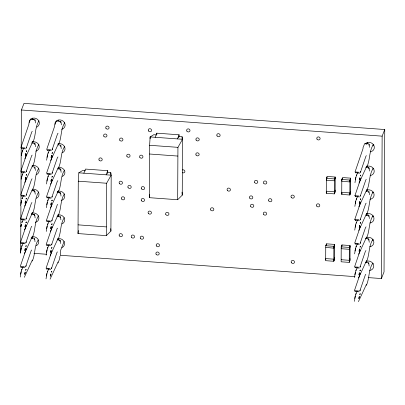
<?xml version="1.0" encoding="UTF-8"?>
<svg xmlns="http://www.w3.org/2000/svg" width="405" height="405" viewBox="0 0 405 405"><rect width="100%" height="100%" fill="white"/><g stroke="black" fill="none" stroke-linecap="round" stroke-linejoin="round"><path stroke-width="0.61" d="M20.685 252.391L20.918 205.765M20.923 204.505L20.969 195.686M20.974 194.425L21.399 109.993L24.011 103.361L384.75 129.524L384.036 271.922L381.424 278.554L368.18 277.592M107.279 173.613L107.74 172.439L110.778 172.657L111.193 175.173L110.909 231.058L106.343 235.629L78.018 233.574L78.281 181.187L78.808 172.824L82.453 170.606L85.485 170.824M106.343 235.629L106.606 183.242L111.193 175.173L78.808 172.824M107.74 172.439L107.75 170.687L85.495 169.072L83.87 173.188M110.767 174.55L110.778 172.657M178.61 137.715L179.071 136.541L182.103 136.758L182.523 139.274L182.24 195.159L177.673 199.731L149.349 197.675L149.612 145.289L150.139 136.925L153.778 134.708L156.816 134.926M150.128 138.788L150.139 136.925L182.523 139.274L177.937 147.344L177.673 199.731M156.816 134.344L156.821 133.174L179.081 134.789L179.071 136.541M182.093 139.285L182.103 136.758M325.752 245.729L325.681 260.678L333.796 261.266L334.545 259.367L334.616 244.417L326.501 243.83L325.752 245.729L333.872 246.316L334.616 244.417M325.762 260L325.772 258.598L333.887 259.185L333.882 260.587L334.464 259.109L334.55 257.499M326.273 193.291L326.349 178.342L327.093 176.438L335.208 177.031L335.137 191.98L334.388 193.879L326.273 193.291L326.648 192.34M326.359 192.613L326.364 191.211L334.479 191.798L334.474 193.2L335.057 191.722L335.143 190.112M326.496 245.076L326.501 243.83M327.007 178.053L327.007 177.117L326.425 178.595L326.339 180.21L334.454 180.797L334.545 179.187L335.127 177.709L335.203 178.899M333.796 261.266L333.872 246.316M334.388 193.879L334.464 178.929L335.208 177.031M341.212 246.847L341.137 261.797L349.257 262.389L350.001 260.486L350.077 245.536L341.962 244.949L341.212 246.847L349.328 247.44L350.077 245.536M341.734 194.41L341.805 179.461L342.554 177.562L350.669 178.149L350.593 193.099L349.849 195.002L341.734 194.41L342.103 193.463M341.815 193.732L341.825 192.334L349.94 192.922L349.93 194.324L350.512 192.846L350.603 191.231M341.957 246.194L341.962 244.949M349.257 262.389L349.328 247.44M349.849 195.002L349.92 180.053L350.669 178.149M381.424 278.554L382.138 136.156L384.75 129.524M60.32 255.216L60.73 250.067L64.172 241.329M59.905 256.279L59.702 258.673L58.042 262.901M78.018 233.574L78.337 230.531M149.349 197.675L149.668 194.633M20.609 205.816L21.495 200.551L21.045 202.925M20.372 253.282L21.257 248.017L22.148 245.334L21.738 246.306M20.25 277.015L21.136 271.75L22.032 269.067L21.617 270.039M46.615 160.218L47.501 154.953L48.392 152.27L47.982 153.242M46.494 183.951L47.38 178.686L48.276 176.003L47.861 176.975M46.378 207.684L47.264 202.419L48.154 199.736L47.744 200.708M46.256 231.417L47.142 226.152L48.038 223.469L47.623 224.441M46.135 255.15L47.026 249.885L47.917 247.202L47.501 248.174M46.018 278.883L46.904 273.618L47.8 270.935L47.385 271.907M354.967 182.675L355.853 177.415L356.749 174.732L356.334 175.699M354.846 206.413L355.737 201.148L356.628 198.465L356.218 199.432M354.729 230.146L355.615 224.881L356.511 222.198L356.096 223.165M354.608 253.879L355.494 248.614L356.39 245.931L355.975 246.898M354.491 277.612L355.377 272.347L356.273 269.664L355.858 270.631M354.37 301.345L355.256 296.08L356.152 293.397L355.737 294.364M21.733 153.085L21.283 155.459L22.629 150.402L22.214 151.369M21.612 176.818L21.161 179.192L22.508 174.135L22.093 175.102M20.807 250.391L21.257 248.017M20.685 274.124L21.136 271.75M47.051 157.327L47.501 154.953M46.929 181.06L47.38 178.686M46.813 204.793L47.264 202.419M46.691 228.526L47.142 226.152M46.575 252.259L47.026 249.885M46.453 275.992L46.904 273.618M355.403 179.79L355.853 177.415M355.286 203.523L355.737 201.148M355.165 227.256L355.615 224.881M355.043 250.989L355.494 248.614M354.927 274.722L355.377 272.347M354.805 298.455L355.256 296.08M26.467 194.395L26.052 195.529L31.62 179.228L32.076 178.843M26.345 218.133L25.93 219.262L31.499 202.961L31.96 202.576M26.229 241.866L25.814 242.995L31.377 226.694L31.838 226.309M52.473 148.802L52.058 149.931L57.621 133.63L58.082 133.245M26.107 265.599L25.692 266.728L31.261 250.427L31.717 250.042M52.351 172.535L51.936 173.664L57.505 157.363L57.966 156.978M52.235 196.268L51.82 197.397L57.383 181.096L57.844 180.711M52.113 220.001L51.698 221.13L57.267 204.829L57.723 204.444M360.465 242.458L360.055 243.592L365.619 227.291L366.079 226.906M360.349 266.191L359.934 267.325L365.502 251.024L365.958 250.639M360.227 289.924L359.812 291.058L365.381 274.757L365.842 274.372M26.897 146.24L31.858 131.762L32.314 131.377M26.781 153.854L20.782 171.376L24.837 171.674M26.781 169.973L31.737 155.495L32.197 155.11M26.664 177.587L20.66 195.109L24.72 195.407M26.34 201.903L20.544 218.842L24.599 219.14M26.224 225.636L20.422 242.58L24.482 242.873M52.549 155.722L46.55 173.249L50.605 173.542M26.305 248.786L20.306 266.313L24.361 266.606M52.23 180.038L46.428 196.982L50.488 197.275M51.911 204.358L46.312 220.715L50.367 221.008M52.189 226.921L46.19 244.448L50.25 244.742M52.189 243.04L57.145 228.562L57.606 228.177M51.87 251.237L46.069 268.181L50.129 268.475M52.068 266.774L57.029 252.295L57.485 251.91M361.017 170.571L365.978 156.092L366.439 155.707M359.589 196.901L355.534 196.607L354.901 195.706L360.901 178.185M360.901 194.304L365.857 179.825L366.317 179.44M359.473 220.634L355.413 220.34L354.785 219.439L360.784 201.918M360.779 218.037L365.74 203.558L366.196 203.173M360.465 226.233L354.664 243.172L358.719 243.471M360.146 250.553L354.542 266.905L358.602 267.204M360.425 273.117L354.426 290.638L358.481 290.937M39.007 120.791C34.693 127.459 36.111 135.452 32.871 142.363M38.885 144.524C34.577 151.192 35.994 159.185 32.749 166.096M38.764 168.257C34.455 174.925 35.873 182.918 32.628 189.829M64.77 122.659C60.461 129.327 61.879 137.32 58.634 144.236M38.647 191.99C34.334 198.658 35.756 206.651 32.511 213.562M64.653 146.397C60.34 153.06 61.757 161.053 58.517 167.969M38.526 215.723C34.217 222.391 35.635 230.384 32.39 237.295M32.086 238.449L32.775 236.702M64.532 170.13C60.223 176.793 61.641 184.786 58.396 191.702M38.176 240.043C34.01 246.529 35.503 254.325 32.273 261.028M64.415 193.863C60.102 200.526 61.519 208.519 58.279 215.435M57.976 216.589L58.664 214.837M64.294 217.596C59.986 224.259 61.403 232.252 58.158 239.168M106.13 174.803L107.75 170.687M155.201 137.29L156.821 133.174M177.461 138.905L179.081 134.789M342.468 178.24L341.886 179.719L341.8 181.329L349.915 181.921L350.001 180.306L350.583 178.828L350.659 180.017M326.03 245.491L326.415 244.509M325.828 247.384L333.862 248.184L333.948 246.574L334.53 245.096L334.611 246.286M366.803 144.114L367.492 142.368M373.354 144.539C368.914 151.389 370.246 159.57 366.991 166.693M341.293 247.106L341.876 245.627M373.238 168.272C368.793 175.122 370.124 183.303 366.869 190.426M366.565 191.58L367.254 189.834M341.233 259.721L349.348 260.309L349.338 261.711L349.92 260.233L350.011 258.618M350.067 247.404L349.991 246.215L349.409 247.693L349.323 249.308L341.202 248.721M373.116 192.005C368.677 198.855 370.003 207.036 366.753 214.159M366.449 215.313L367.138 213.567M372.995 215.738C368.555 222.588 369.886 230.769 366.631 237.892M372.878 239.471C368.434 246.321 369.765 254.502 366.515 261.625M366.206 262.779L366.895 261.033M372.757 263.204C368.317 270.054 369.649 278.235 366.393 285.358M22.822 150.113L23.601 148.432M24.902 158.644L32.876 141.466M22.7 173.846L23.48 172.165M24.786 182.377L32.754 165.2M22.579 197.579L23.358 195.898M48.585 151.981L49.364 150.301M24.664 206.11L32.633 188.932M22.462 221.312L23.242 219.631M50.671 160.512L58.639 143.335M48.468 175.714L49.248 174.034M24.548 229.843L32.516 212.665M50.554 184.245L58.522 167.068M22.341 245.045L23.12 243.364M48.347 199.447L49.127 197.767M24.427 253.576L32.395 236.398M22.224 268.778L23.004 267.098M50.433 207.978L58.401 190.801M48.23 223.18L49.01 221.5M24.31 277.309L32.279 260.132M50.311 231.711L58.285 214.539M48.109 246.913L48.889 245.233M50.195 255.444L58.163 238.272M47.987 270.646L48.772 268.966M50.073 279.177L58.042 262.005M356.942 174.444L357.721 172.763M359.027 182.974L366.996 165.797M356.82 198.177L357.6 196.496M358.906 206.707L366.874 189.53M356.704 221.91L357.483 220.229M358.784 230.44L366.758 213.263M356.582 245.643L357.362 243.962M358.668 254.173L366.636 236.996M356.461 269.376L357.24 267.695M358.546 277.906L366.515 260.729M356.344 293.109L357.124 291.428M358.43 301.639L366.398 284.462M21.531 148.544L21.318 148.367L25.591 148.838M47.299 150.412L47.086 150.235L51.359 150.706M21.414 172.277L21.202 172.1L25.469 172.57M47.177 174.145L46.965 173.968L51.238 174.444M21.293 196.01L21.08 195.833L25.353 196.303M47.061 197.878L46.848 197.701L51.116 198.177M21.171 219.743L20.959 219.566L25.232 220.036M46.939 221.611L46.727 221.434L51 221.91M21.055 243.476L20.842 243.299L25.11 243.769M46.61 245.167L47.046 245.283M50.878 245.643L46.823 245.344M355.651 172.874L355.438 172.697L359.711 173.168M20.721 267.032L21.161 267.148M24.994 267.502L20.933 267.209M46.702 269.077L46.489 268.9L50.762 269.376M355.534 196.607L355.322 196.43M355.413 220.34L355.2 220.163M355.296 244.073L355.084 243.896L359.351 244.367M355.175 267.806L354.962 267.629L359.235 268.1M355.053 291.539L354.841 291.362L359.113 291.833M21.399 109.993L382.138 136.156M31.747 119.576L32.906 119.657M59.834 121.611L60.993 121.697L61.363 124.861M365.29 143.861L367.026 143.988M149.612 145.289L177.937 147.344M31.61 142.975L34.506 143.188L34.688 144.62M57.956 144.889L60.274 145.056L60.456 146.488M365.73 167.305L368.626 167.518L368.808 168.951M33.944 143.476L35.103 143.557L35.473 146.726M368.069 167.807L369.228 167.888L369.598 171.057M149.566 154.011L177.891 156.067M24.958 147.941L20.903 147.643L28.902 124.279L28.907 123.383L30.567 119.161L34.628 119.455L34.805 120.887M50.726 149.81L46.666 149.516L54.67 126.147L54.67 125.251L56.335 121.029L60.396 121.323L60.573 122.755M359.078 172.267L355.023 171.973L363.022 148.61L363.027 147.714L364.687 143.492L368.747 143.785L368.93 145.218M326.349 178.342L334.464 178.929M341.805 179.461L349.92 180.053M32.071 166.754L34.39 166.921L34.567 168.353M57.834 168.622L60.153 168.789L60.335 170.221M366.191 191.084L368.509 191.251L368.687 192.684M58.436 168.991L60.755 169.163L61.125 172.327M354.901 195.706L358.962 196M78.281 181.187L106.606 183.242M31.949 190.487L34.268 190.654L34.45 192.086M57.135 192.314L60.036 192.522L60.218 193.954M366.069 214.817L368.388 214.984L368.57 216.417M32.547 190.856L34.865 191.023L35.235 194.192M59.474 192.81L60.634 192.896L61.003 196.06M366.09 215.146L368.985 215.354L369.355 218.523M354.785 219.439L358.84 219.738M31.251 214.174L34.147 214.387L34.329 215.819M57.596 216.088L59.915 216.255L60.097 217.688M365.371 238.504L368.272 238.717L368.449 240.15M33.59 214.675L34.749 214.761L35.119 217.925M57.034 216.376L58.193 216.457M367.71 239.006L368.869 239.087L369.238 242.256M78.064 224.851L106.388 226.906M31.129 237.907L34.03 238.12L34.212 239.552M57.48 239.821L59.798 239.988L59.975 241.42M365.254 262.238L368.15 262.45L368.332 263.883M31.15 238.241L32.309 238.322M59.236 240.276L60.396 240.362L60.765 243.526M365.269 262.572L366.429 262.653M33.929 253.353L46.54 254.264M60.416 255.272L354.937 276.63M369.345 144.155L369.714 147.324M369.107 191.621L369.476 194.79M368.747 262.82L369.117 265.989M60.871 145.43L61.241 148.594M60.512 216.629L60.882 219.793M35.225 119.824L35.594 122.993M34.987 167.29L35.356 170.459M34.628 238.494L34.997 241.658M182.042 192.152L182.24 195.159M110.752 228.653L110.909 231.058M373.891 144.944A5.224 4.688 21.5 0 1 372.848 145.177M373.774 168.677A5.224 4.688 21.5 0 1 372.732 168.91M373.653 192.41A5.224 4.688 21.5 0 1 372.61 192.643M373.531 216.143A5.224 4.688 21.5 0 1 372.489 216.376M373.415 239.876A5.224 4.688 21.5 0 1 372.372 240.109M373.294 263.609A5.224 4.688 21.5 0 1 372.251 263.842M58.755 120.928A5.224 4.688 21.5 0 1 58.128 120.082M33.377 119.445A5.224 4.688 21.5 0 1 32.359 118.214M58.634 144.661A5.224 4.688 21.5 0 1 58.011 143.815M32.866 142.793A5.224 4.688 21.5 0 1 32.243 141.947M58.902 168.779A5.224 4.688 21.5 0 1 58.173 167.979M32.749 166.526A5.224 4.688 21.5 0 1 32.122 165.68M58.396 192.127A5.224 4.688 21.5 0 1 57.768 191.281M33.018 190.644A5.224 4.688 21.5 0 1 32.289 189.839M32.511 213.992A5.224 4.688 21.5 0 1 31.884 213.146M58.543 239.978A5.224 4.688 21.5 0 1 57.814 239.178M32.41 165.63A5.224 4.688 21.5 0 1 38.703 168.667A5.224 4.688 21.5 0 1 36.541 174.555M31.661 213.243A5.224 4.688 21.5 0 1 38.566 216.366A5.224 4.688 21.5 0 1 35.321 222.355M57.819 238.697A5.224 4.688 21.5 0 1 64.111 241.734A5.224 4.688 21.5 0 1 61.95 247.627M32.051 236.829A5.224 4.688 21.5 0 1 38.343 239.866A5.224 4.688 21.5 0 1 36.182 245.754M366.16 237.72A5.224 4.688 21.5 0 1 373.537 240.671A5.224 4.688 21.5 0 1 369.76 246.741M29.069 122.421A5.224 4.688 21.5 0 1 36.82 118.868A5.224 4.688 21.5 0 1 36.779 127.089M57.94 214.964A5.224 4.688 21.5 0 1 64.233 218.001A5.224 4.688 21.5 0 1 62.071 223.894M182.402 169.958A1.696 1.524 21.5 0 1 184.903 171.477A1.696 1.524 21.5 0 1 182.387 172.626M365.568 143.466A5.224 4.688 21.5 0 1 373.739 145.152A5.224 4.688 21.5 0 1 370.236 151.809M366.52 166.521A5.224 4.688 21.5 0 1 373.896 169.472A5.224 4.688 21.5 0 1 370.119 175.542M366.398 190.254A5.224 4.688 21.5 0 1 373.78 193.205A5.224 4.688 21.5 0 1 369.998 199.275M366.753 213.805A5.224 4.688 21.5 0 1 373.744 217.171A5.224 4.688 21.5 0 1 369.881 223.008M366.515 261.271A5.224 4.688 21.5 0 1 373.506 264.637A5.224 4.688 21.5 0 1 369.638 270.474M54.837 124.289A5.224 4.688 21.5 0 1 59.474 119.9A5.224 4.688 21.5 0 1 65.038 124.036A5.224 4.688 21.5 0 1 61.565 129.291M58.295 143.765A5.224 4.688 21.5 0 1 64.587 146.802A5.224 4.688 21.5 0 1 62.431 152.695M32.02 142.044A5.224 4.688 21.5 0 1 38.92 145.167A5.224 4.688 21.5 0 1 35.681 151.156M58.71 167.407A5.224 4.688 21.5 0 1 64.572 170.778A5.224 4.688 21.5 0 1 62.309 176.428M57.55 191.378A5.224 4.688 21.5 0 1 64.451 194.501A5.224 4.688 21.5 0 1 61.211 200.49M32.825 189.272A5.224 4.688 21.5 0 1 38.688 192.643A5.224 4.688 21.5 0 1 36.425 198.288M25.561 154.472L25.343 155.753L25.793 153.379L25.561 154.472M25.444 178.205L25.221 179.486L25.672 177.112L25.444 178.205M21.146 225.377L20.923 226.658L21.374 224.284L21.146 225.377M25.323 201.938L25.1 203.219L25.55 200.845L25.323 201.938M25.201 225.671L24.983 226.952L25.434 224.578L25.201 225.671M25.085 249.404L24.862 250.685L25.312 248.311L25.085 249.404M24.963 273.137L24.745 274.418L25.196 272.044L24.963 273.137M51.329 156.34L51.106 157.621L51.556 155.247L51.329 156.34M51.207 180.073L50.989 181.354L51.44 178.98L51.207 180.073M51.091 203.806L50.868 205.087L51.319 202.713L51.091 203.806M50.969 227.539L50.752 228.82L51.202 226.446L50.969 227.539M50.853 251.272L50.63 252.553L51.081 250.179L50.853 251.272M50.731 275.005L50.509 276.286L50.959 273.912L50.731 275.005M359.68 178.802L359.463 180.083L359.913 177.709L359.68 178.802M359.564 202.535L359.341 203.816L359.792 201.442L359.564 202.535M359.443 226.268L359.225 227.549L359.675 225.175L359.443 226.268M359.326 250.001L359.103 251.282L359.554 248.908L359.326 250.001M359.205 273.734L358.982 275.015L359.432 272.641L359.205 273.734M359.083 297.467L358.865 298.748L359.316 296.374L359.083 297.467M26.705 146.929L26.29 148.063L26.705 146.929M26.583 170.662L26.173 171.796L26.583 170.662M51.992 243.734L51.582 244.863L51.992 243.734M51.875 267.467L51.46 268.601L51.875 267.467M360.825 171.259L360.409 172.393L360.825 171.259M360.708 194.992L360.293 196.126L360.708 194.992M360.587 218.725L360.172 219.859L360.587 218.725M26.527 150.999L26.274 151.667L26.684 150.695L26.527 150.999M26.411 174.732L26.153 175.4L26.568 174.428L26.411 174.732M22.235 198.172L21.976 198.835L22.391 197.868L22.235 198.172M26.29 198.465L26.031 199.133L26.447 198.161L26.29 198.465M22.113 221.905L21.855 222.573L22.27 221.601L22.113 221.905M52.296 152.867L52.037 153.535L52.453 152.564L52.296 152.867M26.173 222.198L25.915 222.866L26.33 221.894L26.173 222.198M52.179 176.6L51.921 177.269L52.331 176.297L52.179 176.6M26.052 245.931L25.793 246.599L26.209 245.627L26.052 245.931M52.058 200.333L51.799 201.001L52.215 200.029L52.058 200.333M25.93 269.664L25.677 270.332L26.087 269.36L25.93 269.664M51.936 224.066L51.683 224.734L52.093 223.762L51.936 224.066M51.82 247.799L51.562 248.468L51.977 247.495L51.82 247.799M51.698 271.532L51.44 272.2L51.855 271.228L51.698 271.532M360.652 175.33L360.394 175.993L360.804 175.026L360.652 175.33M360.531 199.063L360.273 199.731L360.688 198.759L360.531 199.063M360.409 222.796L360.156 223.464L360.566 222.492L360.409 222.796M360.293 246.529L360.035 247.197L360.45 246.225L360.293 246.529M360.172 270.262L359.913 270.93L360.328 269.958L360.172 270.262M360.055 293.995L359.797 294.663L360.212 293.691L360.055 293.995M141.477 188.801A1.696 1.524 21.5 0 0 144.372 189.008A1.696 1.524 21.5 0 0 142.935 186.594A1.696 1.524 21.5 0 0 141.477 188.801M156.401 245.911A1.696 1.524 21.5 0 0 159.297 246.119A1.696 1.524 21.5 0 0 157.859 243.704A1.696 1.524 21.5 0 0 156.401 245.911M139.826 157.337A1.696 1.524 21.5 0 0 142.727 157.55A1.696 1.524 21.5 0 0 141.289 155.13A1.696 1.524 21.5 0 0 139.826 157.337M210.711 209.962A1.696 1.524 21.5 0 0 213.612 210.175A1.696 1.524 21.5 0 0 212.169 207.755A1.696 1.524 21.5 0 0 210.711 209.962M250.68 206.449A1.696 1.524 21.5 0 0 253.581 206.661A1.696 1.524 21.5 0 0 252.143 204.242A1.696 1.524 21.5 0 0 250.68 206.449M254.669 182.523A1.696 1.524 21.5 0 0 257.57 182.731A1.696 1.524 21.5 0 0 256.132 180.316A1.696 1.524 21.5 0 0 254.669 182.523M196.116 140.054A1.696 1.524 21.5 0 0 199.012 140.267A1.696 1.524 21.5 0 0 197.574 137.847A1.696 1.524 21.5 0 0 196.116 140.054M131.438 237.219A1.696 1.524 21.5 0 0 134.339 237.431A1.696 1.524 21.5 0 0 132.901 235.011A1.696 1.524 21.5 0 0 131.438 237.219M119.338 183.389A1.696 1.524 21.5 0 0 122.239 183.602A1.696 1.524 21.5 0 0 120.801 181.182A1.696 1.524 21.5 0 0 119.338 183.389M103.847 136.212A1.696 1.524 21.5 0 0 106.743 136.424A1.696 1.524 21.5 0 0 105.305 134.004A1.696 1.524 21.5 0 0 103.847 136.212M263.528 214.27A1.696 1.524 21.5 0 0 266.429 214.483A1.696 1.524 21.5 0 0 264.992 212.063A1.696 1.524 21.5 0 0 263.528 214.27M263.685 183.176A1.696 1.524 21.5 0 0 266.586 183.384A1.696 1.524 21.5 0 0 265.148 180.969A1.696 1.524 21.5 0 0 263.685 183.176M186.872 131.073A1.696 1.524 21.5 0 0 189.773 131.286A1.696 1.524 21.5 0 0 188.335 128.866A1.696 1.524 21.5 0 0 186.872 131.073M217.009 135.867A1.696 1.524 21.5 0 0 219.91 136.08A1.696 1.524 21.5 0 0 218.472 133.66A1.696 1.524 21.5 0 0 217.009 135.867M148.473 130.896A1.696 1.524 21.5 0 0 151.374 131.109A1.696 1.524 21.5 0 0 149.936 128.689A1.696 1.524 21.5 0 0 148.473 130.896M99.088 160.086A1.696 1.524 21.5 0 0 101.989 160.299A1.696 1.524 21.5 0 0 100.551 157.879A1.696 1.524 21.5 0 0 99.088 160.086M119.809 140.221A1.696 1.524 21.5 0 0 122.71 140.434A1.696 1.524 21.5 0 0 121.272 138.014A1.696 1.524 21.5 0 0 119.809 140.221M141.416 200.667A1.696 1.524 21.5 0 0 144.312 200.875A1.696 1.524 21.5 0 0 142.874 198.46A1.696 1.524 21.5 0 0 141.416 200.667M119.328 235.862A1.696 1.524 21.5 0 0 122.229 236.074A1.696 1.524 21.5 0 0 120.791 233.655A1.696 1.524 21.5 0 0 119.328 235.862M121.576 198.987A1.696 1.524 21.5 0 0 124.472 199.194A1.696 1.524 21.5 0 0 123.034 196.779A1.696 1.524 21.5 0 0 121.576 198.987M291.377 262.587A1.696 1.524 21.5 0 0 294.278 262.799A1.696 1.524 21.5 0 0 292.84 260.38A1.696 1.524 21.5 0 0 291.377 262.587M291.2 197.286A1.696 1.524 21.5 0 0 294.096 197.493A1.696 1.524 21.5 0 0 292.658 195.078A1.696 1.524 21.5 0 0 291.2 197.286M316.669 206.013A1.696 1.524 21.5 0 0 319.565 206.221A1.696 1.524 21.5 0 0 318.127 203.806A1.696 1.524 21.5 0 0 316.669 206.013M317.004 139.092A1.696 1.524 21.5 0 0 319.904 139.3A1.696 1.524 21.5 0 0 318.467 136.885A1.696 1.524 21.5 0 0 317.004 139.092M268.753 200.88A1.696 1.524 21.5 0 0 271.654 201.093A1.696 1.524 21.5 0 0 270.216 198.673A1.696 1.524 21.5 0 0 268.753 200.88M227.301 190.274A1.696 1.524 21.5 0 0 230.202 190.487A1.696 1.524 21.5 0 0 228.759 188.067A1.696 1.524 21.5 0 0 227.301 190.274M196.04 155.004A1.696 1.524 21.5 0 0 198.936 155.216A1.696 1.524 21.5 0 0 197.498 152.796A1.696 1.524 21.5 0 0 196.04 155.004M249.688 198.07A1.696 1.524 21.5 0 0 252.588 198.278A1.696 1.524 21.5 0 0 251.151 195.863A1.696 1.524 21.5 0 0 249.688 198.07M105.958 128.289A1.696 1.524 21.5 0 0 108.854 128.501A1.696 1.524 21.5 0 0 107.416 126.082A1.696 1.524 21.5 0 0 105.958 128.289M156.092 254.198A1.696 1.524 21.5 0 0 158.993 254.406A1.696 1.524 21.5 0 0 157.555 251.991A1.696 1.524 21.5 0 0 156.092 254.198M148.311 213.273A1.696 1.524 21.5 0 0 151.212 213.481A1.696 1.524 21.5 0 0 149.774 211.066A1.696 1.524 21.5 0 0 148.311 213.273M165.832 214.544A1.696 1.524 21.5 0 0 168.733 214.751A1.696 1.524 21.5 0 0 167.295 212.336A1.696 1.524 21.5 0 0 165.832 214.544M140.454 238.343A1.696 1.524 21.5 0 0 143.355 238.55A1.696 1.524 21.5 0 0 141.917 236.135A1.696 1.524 21.5 0 0 140.454 238.343M128.076 187.586A1.696 1.524 21.5 0 0 130.972 187.793A1.696 1.524 21.5 0 0 129.534 185.379A1.696 1.524 21.5 0 0 128.076 187.586M126.942 156.406A1.696 1.524 21.5 0 0 129.843 156.613A1.696 1.524 21.5 0 0 128.405 154.199A1.696 1.524 21.5 0 0 126.942 156.406"/></g></svg>
